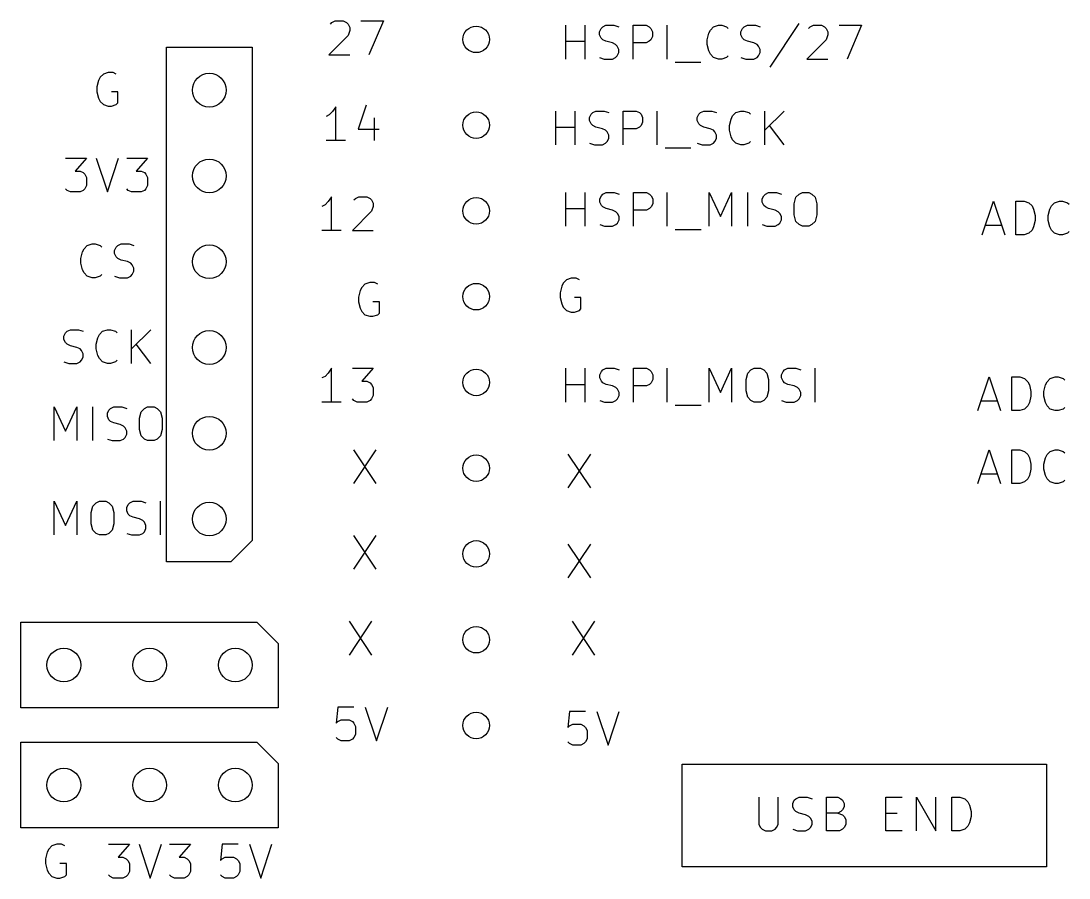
# Model space of a CAD drawing. Extents: x 1.8 to 54.4, y -60.4 to -0.5.
# Drawn here: x 1.76 to 32.8, y -60.4 to -35.01 of the extents above; entities that cross this region are included whole.
import ezdxf

# ---------------------------------------------------------------- set-up
doc = ezdxf.new("R2010")
doc.units = 0
doc.layers.add('BLACK', color=7, linetype='CONTINUOUS')
doc.layers.add('GRAY3', color=9, linetype='CONTINUOUS')

msp = doc.modelspace()

# ---------------------------------------------------------------- linework, layer by layer
at = {"layer": 'BLACK'}
for centre, radius in [((15.24, -35.56), 0.3937), ((7.336982, -37.065461), 0.5), ((15.24, -38.1), 0.3937), ((7.336982, -39.605461), 0.5), ((15.24, -40.64), 0.3937), ((7.336982, -42.145461), 0.5), ((15.24, -43.18), 0.3937), ((7.336982, -44.685461), 0.5), ((15.24, -45.72), 0.3937), ((7.336982, -47.225461), 0.5), ((15.24, -48.26), 0.3937), ((7.336982, -49.765461), 0.5), ((15.24, -50.8), 0.3937), ((15.24, -53.34), 0.3937), ((3.028655, -54.090011), 0.5), ((5.568655, -54.090011), 0.5), ((8.108655, -54.090011), 0.5), ((15.24, -55.88), 0.3937), ((3.028655, -57.646011), 0.5), ((5.568655, -57.646011), 0.5), ((8.108655, -57.646011), 0.5)]:
    msp.add_circle(centre, radius, dxfattribs=at)
at = {"layer": 'GRAY3', "linetype": 'CONTINUOUS'}
for p, q in [((10.922095, -35.110057), (10.969714, -35.062438)), ((10.969714, -35.062438), (11.064952, -35.014819)), ((11.064952, -35.014819), (11.303047, -35.014819)), ((11.303047, -35.014819), (11.398285, -35.062438)), ((11.398285, -35.062438), (11.445904, -35.110057)), ((11.826857, -35.014819), (12.493523, -35.014819)), ((12.493523, -35.014819), (12.064952, -36.014819)), ((11.445904, -35.110057), (11.493523, -35.205295)), ((11.493523, -35.300533), (11.445904, -35.44339)), ((11.493523, -35.205295), (11.493523, -35.300533)), ((17.891667, -36.141819), (17.891667, -35.141819)), ((18.463095, -36.141819), (18.463095, -35.141819)), ((18.891667, -35.332295), (18.939286, -35.237057)), ((18.891667, -35.427533), (18.891667, -35.332295)), ((18.939286, -35.237057), (18.986905, -35.189438)), ((18.986905, -35.189438), (19.082143, -35.141819)), ((19.082143, -35.141819), (19.320238, -35.141819)), ((19.320238, -35.141819), (19.463095, -35.189438)), ((19.891667, -36.141819), (19.891667, -35.141819)), ((19.891667, -35.141819), (20.272619, -35.141819)), ((20.272619, -35.141819), (20.367857, -35.189438)), ((20.367857, -35.189438), (20.415476, -35.237057)), ((20.415476, -35.237057), (20.463095, -35.332295)), ((20.463095, -35.332295), (20.463095, -35.475152)), ((20.891667, -36.141819), (20.891667, -35.141819)), ((22.082143, -35.57039), (22.129762, -35.379914)), ((22.129762, -35.379914), (22.177381, -35.284676)), ((22.177381, -35.284676), (22.272619, -35.189438)), ((22.272619, -35.189438), (22.415476, -35.141819)), ((22.415476, -35.141819), (22.510714, -35.141819)), ((22.510714, -35.141819), (22.653571, -35.189438)), ((22.653571, -35.189438), (22.70119, -35.237057)), ((23.082143, -35.332295), (23.129762, -35.237057)), ((23.082143, -35.427533), (23.082143, -35.332295)), ((23.129762, -35.237057), (23.177381, -35.189438)), ((23.177381, -35.189438), (23.272619, -35.141819)), ((23.272619, -35.141819), (23.510714, -35.141819)), ((23.510714, -35.141819), (23.653571, -35.189438)), ((24.796428, -35.0942), (23.939286, -36.379914)), ((25.082143, -35.237057), (25.129762, -35.189438)), ((25.129762, -35.189438), (25.225, -35.141819)), ((25.225, -35.141819), (25.463095, -35.141819)), ((25.463095, -35.141819), (25.558333, -35.189438)), ((25.558333, -35.189438), (25.605952, -35.237057)), ((25.605952, -35.237057), (25.653571, -35.332295)), ((25.653571, -35.332295), (25.653571, -35.427533)), ((25.986905, -35.141819), (26.653571, -35.141819)), ((26.653571, -35.141819), (26.225, -36.141819)), ((11.445904, -35.44339), (10.874476, -36.014819)), ((17.891667, -35.618009), (18.463095, -35.618009)), ((18.939286, -35.522771), (18.891667, -35.427533)), ((18.986905, -35.57039), (18.939286, -35.522771)), ((19.082143, -35.618009), (18.986905, -35.57039)), ((19.272619, -35.665628), (19.082143, -35.618009)), ((19.367857, -35.713247), (19.272619, -35.665628)), ((20.272619, -35.665628), (19.891667, -35.665628)), ((20.367857, -35.618009), (20.272619, -35.665628)), ((20.415476, -35.57039), (20.367857, -35.618009)), ((20.463095, -35.475152), (20.415476, -35.57039)), ((22.082143, -35.713247), (22.082143, -35.57039)), ((23.129762, -35.522771), (23.082143, -35.427533)), ((23.177381, -35.57039), (23.129762, -35.522771)), ((23.272619, -35.618009), (23.177381, -35.57039)), ((23.463095, -35.665628), (23.272619, -35.618009)), ((23.558333, -35.713247), (23.463095, -35.665628)), ((25.605952, -35.57039), (25.034524, -36.141819)), ((25.653571, -35.427533), (25.605952, -35.57039)), ((6.066982, -35.795461), (8.606982, -35.795461)), ((6.066982, -51.035461), (6.066982, -35.795461)), ((8.606982, -35.795461), (8.606982, -50.400461)), ((19.415476, -35.760866), (19.367857, -35.713247)), ((19.463095, -35.856104), (19.415476, -35.760866)), ((19.415476, -36.04658), (19.463095, -35.951342)), ((19.463095, -35.951342), (19.463095, -35.856104)), ((22.129762, -35.903723), (22.082143, -35.713247)), ((22.177381, -35.998961), (22.129762, -35.903723)), ((22.272619, -36.0942), (22.177381, -35.998961)), ((23.605952, -35.760866), (23.558333, -35.713247)), ((23.653571, -35.856104), (23.605952, -35.760866)), ((23.605952, -36.04658), (23.653571, -35.951342)), ((23.653571, -35.951342), (23.653571, -35.856104)), ((10.874476, -36.014819), (11.493523, -36.014819)), ((18.891667, -36.0942), (19.034524, -36.141819)), ((19.034524, -36.141819), (19.272619, -36.141819)), ((19.272619, -36.141819), (19.367857, -36.0942)), ((19.367857, -36.0942), (19.415476, -36.04658)), ((21.129762, -36.237057), (21.891666, -36.237057)), ((22.415476, -36.141819), (22.272619, -36.0942)), ((22.510714, -36.141819), (22.415476, -36.141819)), ((22.653571, -36.0942), (22.510714, -36.141819)), ((22.70119, -36.04658), (22.653571, -36.0942)), ((23.082143, -36.0942), (23.225, -36.141819)), ((23.225, -36.141819), (23.463095, -36.141819)), ((23.463095, -36.141819), (23.558333, -36.0942)), ((23.558333, -36.0942), (23.605952, -36.04658)), ((25.034524, -36.141819), (25.653571, -36.141819)), ((4.198952, -36.586438), (4.103714, -36.681676)), ((4.341809, -36.538819), (4.198952, -36.586438)), ((4.484666, -36.538819), (4.341809, -36.538819)), ((4.579904, -36.586438), (4.484666, -36.538819)), ((4.056095, -36.776914), (4.008476, -36.96739)), ((4.103714, -36.681676), (4.056095, -36.776914)), ((4.008476, -36.96739), (4.008476, -37.110247)), ((4.008476, -37.110247), (4.056095, -37.300723)), ((4.627523, -37.110247), (4.437047, -37.110247)), ((4.627523, -37.44358), (4.627523, -37.110247)), ((4.056095, -37.300723), (4.103714, -37.395961)), ((4.103714, -37.395961), (4.198952, -37.4912)), ((4.198952, -37.4912), (4.341809, -37.538819)), ((4.341809, -37.538819), (4.437047, -37.538819)), ((4.437047, -37.538819), (4.579904, -37.4912)), ((4.579904, -37.4912), (4.627523, -37.44358)), ((11.080809, -37.554819), (10.985571, -37.697676)), ((11.080809, -38.554819), (11.080809, -37.554819)), ((11.985571, -37.5072), (11.747476, -38.221485)), ((10.890333, -37.792914), (10.795095, -37.840533)), ((10.985571, -37.697676), (10.890333, -37.792914)), ((17.597857, -38.681819), (17.597857, -37.681819)), ((18.169285, -38.681819), (18.169285, -37.681819)), ((18.597857, -37.872295), (18.645476, -37.777057)), ((18.645476, -37.777057), (18.693095, -37.729438)), ((18.693095, -37.729438), (18.788333, -37.681819)), ((18.788333, -37.681819), (19.026428, -37.681819)), ((19.026428, -37.681819), (19.169285, -37.729438)), ((19.597857, -38.681819), (19.597857, -37.681819)), ((19.597857, -37.681819), (19.978809, -37.681819)), ((19.978809, -37.681819), (20.074047, -37.729438)), ((20.074047, -37.729438), (20.121666, -37.777057)), ((20.121666, -37.777057), (20.169285, -37.872295)), ((20.597857, -38.681819), (20.597857, -37.681819)), ((21.788333, -37.872295), (21.835952, -37.777057)), ((21.835952, -37.777057), (21.883571, -37.729438)), ((21.883571, -37.729438), (21.978809, -37.681819)), ((21.978809, -37.681819), (22.216904, -37.681819)), ((22.216904, -37.681819), (22.359761, -37.729438)), ((22.788333, -37.919914), (22.835952, -37.824676)), ((22.835952, -37.824676), (22.93119, -37.729438)), ((22.93119, -37.729438), (23.074047, -37.681819)), ((23.074047, -37.681819), (23.169285, -37.681819)), ((23.169285, -37.681819), (23.312142, -37.729438)), ((23.312142, -37.729438), (23.359761, -37.777057)), ((23.788333, -38.681819), (23.788333, -37.681819)), ((24.359761, -37.681819), (23.788333, -38.253247)), ((12.223666, -37.888152), (12.223666, -38.554819)), ((17.597857, -38.158009), (18.169285, -38.158009)), ((18.597857, -37.967533), (18.597857, -37.872295)), ((18.645476, -38.062771), (18.597857, -37.967533)), ((18.693095, -38.11039), (18.645476, -38.062771)), ((18.788333, -38.158009), (18.693095, -38.11039)), ((18.978809, -38.205628), (18.788333, -38.158009)), ((20.074047, -38.158009), (19.978809, -38.205628)), ((20.121666, -38.11039), (20.074047, -38.158009)), ((20.169285, -38.015152), (20.121666, -38.11039)), ((20.169285, -37.872295), (20.169285, -38.015152)), ((21.788333, -37.967533), (21.788333, -37.872295)), ((21.835952, -38.062771), (21.788333, -37.967533)), ((21.883571, -38.11039), (21.835952, -38.062771)), ((21.978809, -38.158009), (21.883571, -38.11039)), ((22.169285, -38.205628), (21.978809, -38.158009)), ((22.740714, -38.11039), (22.788333, -37.919914)), ((22.740714, -38.253247), (22.740714, -38.11039)), ((24.359761, -38.681819), (23.93119, -38.11039)), ((11.747476, -38.221485), (12.366523, -38.221485)), ((19.074047, -38.253247), (18.978809, -38.205628)), ((19.121666, -38.300866), (19.074047, -38.253247)), ((19.169285, -38.396104), (19.121666, -38.300866)), ((19.169285, -38.491342), (19.169285, -38.396104)), ((19.978809, -38.205628), (19.597857, -38.205628)), ((22.264523, -38.253247), (22.169285, -38.205628)), ((22.312142, -38.300866), (22.264523, -38.253247)), ((22.359761, -38.396104), (22.312142, -38.300866)), ((22.359761, -38.491342), (22.359761, -38.396104)), ((22.788333, -38.443723), (22.740714, -38.253247)), ((22.835952, -38.538961), (22.788333, -38.443723)), ((11.366523, -38.554819), (10.795095, -38.554819)), ((18.597857, -38.6342), (18.740714, -38.681819)), ((18.740714, -38.681819), (18.978809, -38.681819)), ((18.978809, -38.681819), (19.074047, -38.6342)), ((19.074047, -38.6342), (19.121666, -38.58658)), ((19.121666, -38.58658), (19.169285, -38.491342)), ((20.835952, -38.777057), (21.597856, -38.777057)), ((21.788333, -38.6342), (21.93119, -38.681819)), ((21.93119, -38.681819), (22.169285, -38.681819)), ((22.169285, -38.681819), (22.264523, -38.6342)), ((22.264523, -38.6342), (22.312142, -38.58658)), ((22.312142, -38.58658), (22.359761, -38.491342)), ((22.93119, -38.6342), (22.835952, -38.538961)), ((23.074047, -38.681819), (22.93119, -38.6342)), ((23.169285, -38.681819), (23.074047, -38.681819)), ((23.312142, -38.6342), (23.169285, -38.681819)), ((23.359761, -38.58658), (23.312142, -38.6342)), ((3.079905, -39.078819), (3.698952, -39.078819)), ((3.698952, -39.078819), (3.365619, -39.459771)), ((3.984667, -39.078819), (4.318, -40.078819)), ((4.318, -40.078819), (4.651333, -39.078819)), ((4.889429, -39.078819), (5.508476, -39.078819)), ((5.508476, -39.078819), (5.175143, -39.459771)), ((3.365619, -39.459771), (3.508476, -39.459771)), ((3.508476, -39.459771), (3.603714, -39.50739)), ((3.603714, -39.50739), (3.651333, -39.555009)), ((3.651333, -39.555009), (3.698952, -39.650247)), ((3.698952, -39.650247), (3.698952, -39.888342)), ((5.175143, -39.459771), (5.318, -39.459771)), ((5.318, -39.459771), (5.413238, -39.50739)), ((5.413238, -39.50739), (5.460857, -39.555009)), ((5.460857, -39.555009), (5.508476, -39.650247)), ((5.508476, -39.650247), (5.508476, -39.888342)), ((3.127524, -40.0312), (3.079905, -39.98358)), ((3.222762, -40.078819), (3.127524, -40.0312)), ((3.603714, -40.0312), (3.508476, -40.078819)), ((3.651333, -39.98358), (3.603714, -40.0312)), ((3.698952, -39.888342), (3.651333, -39.98358)), ((4.937048, -40.0312), (4.889429, -39.98358)), ((5.032286, -40.078819), (4.937048, -40.0312)), ((5.413238, -40.0312), (5.318, -40.078819)), ((5.460857, -39.98358), (5.413238, -40.0312)), ((5.508476, -39.888342), (5.460857, -39.98358)), ((3.508476, -40.078819), (3.222762, -40.078819)), ((5.318, -40.078819), (5.032286, -40.078819)), ((10.953809, -40.221819), (10.858571, -40.364676)), ((10.953809, -41.221819), (10.953809, -40.221819)), ((11.620476, -40.317057), (11.668095, -40.269438)), ((11.668095, -40.269438), (11.763333, -40.221819)), ((11.763333, -40.221819), (12.001428, -40.221819)), ((12.001428, -40.221819), (12.096666, -40.269438)), ((12.096666, -40.269438), (12.144285, -40.317057)), ((12.144285, -40.317057), (12.191904, -40.412295)), ((17.899524, -41.094819), (17.899524, -40.094819)), ((18.470952, -41.094819), (18.470952, -40.094819)), ((18.899524, -40.285295), (18.947143, -40.190057)), ((18.899524, -40.380533), (18.899524, -40.285295)), ((18.947143, -40.190057), (18.994762, -40.142438)), ((18.994762, -40.142438), (19.09, -40.094819)), ((19.09, -40.094819), (19.328095, -40.094819)), ((19.328095, -40.094819), (19.470952, -40.142438)), ((19.899524, -41.094819), (19.899524, -40.094819)), ((19.899524, -40.094819), (20.280476, -40.094819)), ((20.280476, -40.094819), (20.375714, -40.142438)), ((20.375714, -40.142438), (20.423333, -40.190057)), ((20.423333, -40.190057), (20.470952, -40.285295)), ((20.470952, -40.285295), (20.470952, -40.428152)), ((20.899524, -41.094819), (20.899524, -40.094819)), ((22.137619, -41.094819), (22.137619, -40.094819)), ((22.137619, -40.094819), (22.470952, -40.809104)), ((22.470952, -40.809104), (22.804285, -40.094819)), ((22.804285, -40.094819), (22.804285, -41.094819)), ((23.280476, -41.094819), (23.280476, -40.094819)), ((23.709047, -40.285295), (23.756666, -40.190057)), ((23.709047, -40.380533), (23.709047, -40.285295)), ((23.756666, -40.190057), (23.804285, -40.142438)), ((23.804285, -40.142438), (23.899523, -40.094819)), ((23.899523, -40.094819), (24.137618, -40.094819)), ((24.137618, -40.094819), (24.280475, -40.142438)), ((24.661428, -40.428152), (24.709047, -40.237676)), ((24.709047, -40.237676), (24.804285, -40.142438)), ((24.804285, -40.142438), (24.899523, -40.094819)), ((24.899523, -40.094819), (25.089999, -40.094819)), ((25.089999, -40.094819), (25.185237, -40.142438)), ((25.185237, -40.142438), (25.280475, -40.237676)), ((25.280475, -40.237676), (25.328094, -40.428152)), ((30.226333, -41.348819), (30.559666, -40.348819)), ((30.559666, -40.348819), (30.892999, -41.348819)), ((31.226333, -41.348819), (31.226333, -40.348819)), ((31.226333, -40.348819), (31.464428, -40.348819)), ((31.464428, -40.348819), (31.607285, -40.396438)), ((32.36919, -40.396438), (32.512047, -40.348819)), ((32.512047, -40.348819), (32.607285, -40.348819)), ((32.607285, -40.348819), (32.750142, -40.396438)), ((10.763333, -40.459914), (10.668095, -40.507533)), ((10.858571, -40.364676), (10.763333, -40.459914)), ((12.144285, -40.65039), (11.572857, -41.221819)), ((12.191904, -40.507533), (12.144285, -40.65039)), ((12.191904, -40.412295), (12.191904, -40.507533)), ((17.899524, -40.571009), (18.470952, -40.571009)), ((18.947143, -40.475771), (18.899524, -40.380533)), ((18.994762, -40.52339), (18.947143, -40.475771)), ((19.09, -40.571009), (18.994762, -40.52339)), ((19.280476, -40.618628), (19.09, -40.571009)), ((19.375714, -40.666247), (19.280476, -40.618628)), ((20.280476, -40.618628), (19.899524, -40.618628)), ((20.375714, -40.571009), (20.280476, -40.618628)), ((20.423333, -40.52339), (20.375714, -40.571009)), ((20.470952, -40.428152), (20.423333, -40.52339)), ((23.756666, -40.475771), (23.709047, -40.380533)), ((23.804285, -40.52339), (23.756666, -40.475771)), ((23.899523, -40.571009), (23.804285, -40.52339)), ((24.089999, -40.618628), (23.899523, -40.571009)), ((24.185237, -40.666247), (24.089999, -40.618628)), ((24.661428, -40.761485), (24.661428, -40.428152)), ((25.328094, -40.428152), (25.328094, -40.761485)), ((31.607285, -40.396438), (31.702523, -40.491676)), ((31.702523, -40.491676), (31.750142, -40.586914)), ((31.750142, -40.586914), (31.797761, -40.77739)), ((32.178714, -40.77739), (32.226333, -40.586914)), ((32.226333, -40.586914), (32.273952, -40.491676)), ((32.273952, -40.491676), (32.36919, -40.396438)), ((32.750142, -40.396438), (32.797761, -40.444057)), ((19.423333, -40.713866), (19.375714, -40.666247)), ((19.470952, -40.809104), (19.423333, -40.713866)), ((19.423333, -40.99958), (19.470952, -40.904342)), ((19.470952, -40.904342), (19.470952, -40.809104)), ((24.232856, -40.713866), (24.185237, -40.666247)), ((24.280475, -40.809104), (24.232856, -40.713866)), ((24.232856, -40.99958), (24.280475, -40.904342)), ((24.280475, -40.904342), (24.280475, -40.809104)), ((24.709047, -40.951961), (24.661428, -40.761485)), ((24.804285, -41.0472), (24.709047, -40.951961)), ((25.280475, -40.951961), (25.185237, -41.0472)), ((25.328094, -40.761485), (25.280475, -40.951961)), ((31.797761, -40.920247), (31.750142, -41.110723)), ((31.797761, -40.77739), (31.797761, -40.920247)), ((32.178714, -40.920247), (32.178714, -40.77739)), ((32.226333, -41.110723), (32.178714, -40.920247)), ((11.239523, -41.221819), (10.668095, -41.221819)), ((11.572857, -41.221819), (12.191904, -41.221819)), ((18.899524, -41.0472), (19.042381, -41.094819)), ((19.042381, -41.094819), (19.280476, -41.094819)), ((19.280476, -41.094819), (19.375714, -41.0472)), ((19.375714, -41.0472), (19.423333, -40.99958)), ((21.137619, -41.190057), (21.899523, -41.190057)), ((23.709047, -41.0472), (23.851904, -41.094819)), ((23.851904, -41.094819), (24.089999, -41.094819)), ((24.089999, -41.094819), (24.185237, -41.0472)), ((24.185237, -41.0472), (24.232856, -40.99958)), ((24.899523, -41.094819), (24.804285, -41.0472)), ((25.089999, -41.094819), (24.899523, -41.094819)), ((25.185237, -41.0472), (25.089999, -41.094819)), ((30.321571, -41.063104), (30.797761, -41.063104)), ((31.702523, -41.205961), (31.607285, -41.3012)), ((31.750142, -41.110723), (31.702523, -41.205961)), ((32.273952, -41.205961), (32.226333, -41.110723)), ((32.36919, -41.3012), (32.273952, -41.205961)), ((32.797761, -41.25358), (32.750142, -41.3012)), ((31.464428, -41.348819), (31.226333, -41.348819)), ((31.607285, -41.3012), (31.464428, -41.348819)), ((32.512047, -41.348819), (32.36919, -41.3012)), ((32.607285, -41.348819), (32.512047, -41.348819)), ((32.750142, -41.3012), (32.607285, -41.348819)), ((3.532286, -42.04739), (3.579905, -41.856914)), ((3.579905, -41.856914), (3.627524, -41.761676)), ((3.627524, -41.761676), (3.722762, -41.666438)), ((3.722762, -41.666438), (3.865619, -41.618819)), ((3.865619, -41.618819), (3.960857, -41.618819)), ((3.960857, -41.618819), (4.103714, -41.666438)), ((4.103714, -41.666438), (4.151333, -41.714057)), ((4.532286, -41.809295), (4.579905, -41.714057)), ((4.532286, -41.904533), (4.532286, -41.809295)), ((4.579905, -41.714057), (4.627524, -41.666438)), ((4.627524, -41.666438), (4.722762, -41.618819)), ((4.722762, -41.618819), (4.960857, -41.618819)), ((4.960857, -41.618819), (5.103714, -41.666438)), ((3.532286, -42.190247), (3.532286, -42.04739)), ((3.579905, -42.380723), (3.532286, -42.190247)), ((4.579905, -41.999771), (4.532286, -41.904533)), ((4.627524, -42.04739), (4.579905, -41.999771)), ((4.722762, -42.095009), (4.627524, -42.04739)), ((4.913238, -42.142628), (4.722762, -42.095009)), ((5.008476, -42.190247), (4.913238, -42.142628)), ((5.056095, -42.237866), (5.008476, -42.190247)), ((3.627524, -42.475961), (3.579905, -42.380723)), ((3.722762, -42.5712), (3.627524, -42.475961)), ((5.103714, -42.333104), (5.056095, -42.237866)), ((5.056095, -42.52358), (5.103714, -42.428342)), ((5.103714, -42.428342), (5.103714, -42.333104)), ((3.865619, -42.618819), (3.722762, -42.5712)), ((3.960857, -42.618819), (3.865619, -42.618819)), ((4.103714, -42.5712), (3.960857, -42.618819)), ((4.151333, -42.52358), (4.103714, -42.5712)), ((4.532286, -42.5712), (4.675143, -42.618819)), ((4.675143, -42.618819), (4.913238, -42.618819)), ((4.913238, -42.618819), (5.008476, -42.5712)), ((5.008476, -42.5712), (5.056095, -42.52358)), ((11.945952, -42.809438), (11.850714, -42.904676)), ((12.088809, -42.761819), (11.945952, -42.809438)), ((12.231666, -42.761819), (12.088809, -42.761819)), ((12.326904, -42.809438), (12.231666, -42.761819)), ((17.819714, -42.777676), (17.772095, -42.872914)), ((17.914952, -42.682438), (17.819714, -42.777676)), ((18.057809, -42.634819), (17.914952, -42.682438)), ((18.200666, -42.634819), (18.057809, -42.634819)), ((18.295904, -42.682438), (18.200666, -42.634819)), ((11.803095, -42.999914), (11.755476, -43.19039)), ((11.850714, -42.904676), (11.803095, -42.999914)), ((17.772095, -42.872914), (17.724476, -43.06339)), ((17.724476, -43.06339), (17.724476, -43.206247)), ((11.755476, -43.19039), (11.755476, -43.333247)), ((11.755476, -43.333247), (11.803095, -43.523723)), ((12.374523, -43.333247), (12.184047, -43.333247)), ((12.374523, -43.66658), (12.374523, -43.333247)), ((17.724476, -43.206247), (17.772095, -43.396723)), ((17.772095, -43.396723), (17.819714, -43.491961)), ((18.343523, -43.206247), (18.153047, -43.206247)), ((18.343523, -43.53958), (18.343523, -43.206247)), ((11.803095, -43.523723), (11.850714, -43.618961)), ((11.850714, -43.618961), (11.945952, -43.7142)), ((11.945952, -43.7142), (12.088809, -43.761819)), ((12.088809, -43.761819), (12.184047, -43.761819)), ((12.184047, -43.761819), (12.326904, -43.7142)), ((12.326904, -43.7142), (12.374523, -43.66658)), ((17.819714, -43.491961), (17.914952, -43.5872)), ((17.914952, -43.5872), (18.057809, -43.634819)), ((18.057809, -43.634819), (18.153047, -43.634819)), ((18.153047, -43.634819), (18.295904, -43.5872)), ((18.295904, -43.5872), (18.343523, -43.53958)), ((3.032286, -44.349295), (3.079905, -44.254057)), ((3.032286, -44.444533), (3.032286, -44.349295)), ((3.079905, -44.254057), (3.127524, -44.206438)), ((3.127524, -44.206438), (3.222762, -44.158819)), ((3.222762, -44.158819), (3.460857, -44.158819)), ((3.460857, -44.158819), (3.603714, -44.206438)), ((4.032286, -44.396914), (4.079905, -44.301676)), ((4.079905, -44.301676), (4.175143, -44.206438)), ((4.175143, -44.206438), (4.318, -44.158819)), ((4.318, -44.158819), (4.413238, -44.158819)), ((4.413238, -44.158819), (4.556095, -44.206438)), ((4.556095, -44.206438), (4.603714, -44.254057)), ((5.032286, -45.158819), (5.032286, -44.158819)), ((5.603714, -44.158819), (5.032286, -44.730247)), ((3.079905, -44.539771), (3.032286, -44.444533)), ((3.127524, -44.58739), (3.079905, -44.539771)), ((3.222762, -44.635009), (3.127524, -44.58739)), ((3.413238, -44.682628), (3.222762, -44.635009)), ((3.508476, -44.730247), (3.413238, -44.682628)), ((3.984667, -44.58739), (4.032286, -44.396914)), ((3.984667, -44.730247), (3.984667, -44.58739)), ((5.603714, -45.158819), (5.175143, -44.58739)), ((3.556095, -44.777866), (3.508476, -44.730247)), ((3.603714, -44.873104), (3.556095, -44.777866)), ((3.556095, -45.06358), (3.603714, -44.968342)), ((3.603714, -44.968342), (3.603714, -44.873104)), ((4.032286, -44.920723), (3.984667, -44.730247)), ((4.079905, -45.015961), (4.032286, -44.920723)), ((3.032286, -45.1112), (3.175143, -45.158819)), ((3.175143, -45.158819), (3.413238, -45.158819)), ((3.413238, -45.158819), (3.508476, -45.1112)), ((3.508476, -45.1112), (3.556095, -45.06358)), ((4.175143, -45.1112), (4.079905, -45.015961)), ((4.318, -45.158819), (4.175143, -45.1112)), ((4.413238, -45.158819), (4.318, -45.158819)), ((4.556095, -45.1112), (4.413238, -45.158819)), ((4.603714, -45.06358), (4.556095, -45.1112)), ((10.953809, -45.301819), (10.858571, -45.444676)), ((10.953809, -46.301819), (10.953809, -45.301819)), ((11.572857, -45.301819), (12.191904, -45.301819)), ((12.191904, -45.301819), (11.858571, -45.682771)), ((17.899524, -46.301819), (17.899524, -45.301819)), ((18.470952, -46.301819), (18.470952, -45.301819)), ((18.994762, -45.349438), (19.09, -45.301819)), ((19.09, -45.301819), (19.328095, -45.301819)), ((19.328095, -45.301819), (19.470952, -45.349438)), ((19.899524, -46.301819), (19.899524, -45.301819)), ((19.899524, -45.301819), (20.280476, -45.301819)), ((20.280476, -45.301819), (20.375714, -45.349438)), ((20.899524, -46.301819), (20.899524, -45.301819)), ((22.137619, -46.301819), (22.137619, -45.301819)), ((22.137619, -45.301819), (22.470952, -46.016104)), ((22.470952, -46.016104), (22.804285, -45.301819)), ((22.804285, -45.301819), (22.804285, -46.301819)), ((23.375714, -45.349438), (23.470952, -45.301819)), ((23.470952, -45.301819), (23.661428, -45.301819)), ((23.661428, -45.301819), (23.756666, -45.349438)), ((24.375714, -45.349438), (24.470952, -45.301819)), ((24.470952, -45.301819), (24.709047, -45.301819)), ((24.709047, -45.301819), (24.851904, -45.349438)), ((25.280476, -46.301819), (25.280476, -45.301819)), ((10.763333, -45.539914), (10.668095, -45.587533)), ((10.858571, -45.444676), (10.763333, -45.539914)), ((18.899524, -45.492295), (18.947143, -45.397057)), ((18.899524, -45.587533), (18.899524, -45.492295)), ((18.947143, -45.682771), (18.899524, -45.587533)), ((18.947143, -45.397057), (18.994762, -45.349438)), ((20.375714, -45.349438), (20.423333, -45.397057)), ((20.423333, -45.397057), (20.470952, -45.492295)), ((20.470952, -45.492295), (20.470952, -45.635152)), ((23.232857, -45.635152), (23.280476, -45.444676)), ((23.280476, -45.444676), (23.375714, -45.349438)), ((23.756666, -45.349438), (23.851904, -45.444676)), ((23.851904, -45.444676), (23.899523, -45.635152)), ((24.280476, -45.492295), (24.328095, -45.397057)), ((24.280476, -45.587533), (24.280476, -45.492295)), ((24.328095, -45.682771), (24.280476, -45.587533)), ((24.328095, -45.397057), (24.375714, -45.349438)), ((30.099333, -46.555819), (30.432666, -45.555819)), ((30.432666, -45.555819), (30.765999, -46.555819)), ((31.099333, -46.555819), (31.099333, -45.555819)), ((31.099333, -45.555819), (31.337428, -45.555819)), ((31.337428, -45.555819), (31.480285, -45.603438)), ((31.480285, -45.603438), (31.575523, -45.698676)), ((32.146952, -45.698676), (32.24219, -45.603438)), ((32.24219, -45.603438), (32.385047, -45.555819)), ((32.385047, -45.555819), (32.480285, -45.555819)), ((32.480285, -45.555819), (32.623142, -45.603438)), ((32.623142, -45.603438), (32.670761, -45.651057)), ((11.858571, -45.682771), (12.001428, -45.682771)), ((12.001428, -45.682771), (12.096666, -45.73039)), ((12.096666, -45.73039), (12.144285, -45.778009)), ((12.144285, -45.778009), (12.191904, -45.873247)), ((12.191904, -45.873247), (12.191904, -46.111342)), ((17.899524, -45.778009), (18.470952, -45.778009)), ((18.994762, -45.73039), (18.947143, -45.682771)), ((19.09, -45.778009), (18.994762, -45.73039)), ((19.280476, -45.825628), (19.09, -45.778009)), ((19.375714, -45.873247), (19.280476, -45.825628)), ((19.423333, -45.920866), (19.375714, -45.873247)), ((19.470952, -46.016104), (19.423333, -45.920866)), ((20.280476, -45.825628), (19.899524, -45.825628)), ((20.375714, -45.778009), (20.280476, -45.825628)), ((20.423333, -45.73039), (20.375714, -45.778009)), ((20.470952, -45.635152), (20.423333, -45.73039)), ((23.232857, -45.968485), (23.232857, -45.635152)), ((23.899523, -45.635152), (23.899523, -45.968485)), ((24.375714, -45.73039), (24.328095, -45.682771)), ((24.470952, -45.778009), (24.375714, -45.73039)), ((24.661428, -45.825628), (24.470952, -45.778009)), ((24.756666, -45.873247), (24.661428, -45.825628)), ((24.804285, -45.920866), (24.756666, -45.873247)), ((24.851904, -46.016104), (24.804285, -45.920866)), ((31.575523, -45.698676), (31.623142, -45.793914)), ((31.623142, -45.793914), (31.670761, -45.98439)), ((32.051714, -45.98439), (32.099333, -45.793914)), ((32.099333, -45.793914), (32.146952, -45.698676)), ((11.620476, -46.2542), (11.572857, -46.20658)), ((12.144285, -46.20658), (12.096666, -46.2542)), ((12.191904, -46.111342), (12.144285, -46.20658)), ((19.375714, -46.2542), (19.423333, -46.20658)), ((19.423333, -46.20658), (19.470952, -46.111342)), ((19.470952, -46.111342), (19.470952, -46.016104)), ((23.280476, -46.158961), (23.232857, -45.968485)), ((23.375714, -46.2542), (23.280476, -46.158961)), ((23.851904, -46.158961), (23.756666, -46.2542)), ((23.899523, -45.968485), (23.851904, -46.158961)), ((24.756666, -46.2542), (24.804285, -46.20658)), ((24.804285, -46.20658), (24.851904, -46.111342)), ((24.851904, -46.111342), (24.851904, -46.016104)), ((31.670761, -46.127247), (31.623142, -46.317723)), ((31.670761, -45.98439), (31.670761, -46.127247)), ((32.051714, -46.127247), (32.051714, -45.98439)), ((32.099333, -46.317723), (32.051714, -46.127247)), ((2.746572, -47.444819), (2.746572, -46.444819)), ((2.746572, -46.444819), (3.079905, -47.159104)), ((3.079905, -47.159104), (3.413238, -46.444819)), ((3.413238, -46.444819), (3.413238, -47.444819)), ((3.889429, -47.444819), (3.889429, -46.444819)), ((4.318, -46.635295), (4.365619, -46.540057)), ((4.365619, -46.540057), (4.413238, -46.492438)), ((4.413238, -46.492438), (4.508476, -46.444819)), ((4.508476, -46.444819), (4.746571, -46.444819)), ((4.746571, -46.444819), (4.889428, -46.492438)), ((5.318, -46.587676), (5.413238, -46.492438)), ((5.413238, -46.492438), (5.508476, -46.444819)), ((5.508476, -46.444819), (5.698952, -46.444819)), ((5.698952, -46.444819), (5.79419, -46.492438)), ((5.79419, -46.492438), (5.889428, -46.587676)), ((11.239523, -46.301819), (10.668095, -46.301819)), ((11.715714, -46.301819), (11.620476, -46.2542)), ((12.001428, -46.301819), (11.715714, -46.301819)), ((12.096666, -46.2542), (12.001428, -46.301819)), ((18.899524, -46.2542), (19.042381, -46.301819)), ((19.042381, -46.301819), (19.280476, -46.301819)), ((19.280476, -46.301819), (19.375714, -46.2542)), ((21.137619, -46.397057), (21.899523, -46.397057)), ((23.470952, -46.301819), (23.375714, -46.2542)), ((23.661428, -46.301819), (23.470952, -46.301819)), ((23.756666, -46.2542), (23.661428, -46.301819)), ((24.280476, -46.2542), (24.423333, -46.301819)), ((24.423333, -46.301819), (24.661428, -46.301819)), ((24.661428, -46.301819), (24.756666, -46.2542)), ((30.194571, -46.270104), (30.670761, -46.270104)), ((31.337428, -46.555819), (31.099333, -46.555819)), ((31.480285, -46.5082), (31.337428, -46.555819)), ((31.575523, -46.412961), (31.480285, -46.5082)), ((31.623142, -46.317723), (31.575523, -46.412961)), ((32.146952, -46.412961), (32.099333, -46.317723)), ((32.24219, -46.5082), (32.146952, -46.412961)), ((32.385047, -46.555819), (32.24219, -46.5082)), ((32.480285, -46.555819), (32.385047, -46.555819)), ((32.623142, -46.5082), (32.480285, -46.555819)), ((32.670761, -46.46058), (32.623142, -46.5082)), ((4.318, -46.730533), (4.318, -46.635295)), ((4.365619, -46.825771), (4.318, -46.730533)), ((4.413238, -46.87339), (4.365619, -46.825771)), ((5.270381, -46.778152), (5.318, -46.587676)), ((5.270381, -47.111485), (5.270381, -46.778152)), ((5.889428, -46.587676), (5.937047, -46.778152)), ((5.937047, -46.778152), (5.937047, -47.111485)), ((4.508476, -46.921009), (4.413238, -46.87339)), ((4.698952, -46.968628), (4.508476, -46.921009)), ((4.79419, -47.016247), (4.698952, -46.968628)), ((4.841809, -47.063866), (4.79419, -47.016247)), ((4.889428, -47.159104), (4.841809, -47.063866)), ((4.889428, -47.254342), (4.889428, -47.159104)), ((5.318, -47.301961), (5.270381, -47.111485)), ((5.937047, -47.111485), (5.889428, -47.301961)), ((4.318, -47.3972), (4.460857, -47.444819)), ((4.460857, -47.444819), (4.698952, -47.444819)), ((4.698952, -47.444819), (4.79419, -47.3972)), ((4.79419, -47.3972), (4.841809, -47.34958)), ((4.841809, -47.34958), (4.889428, -47.254342)), ((5.413238, -47.3972), (5.318, -47.301961)), ((5.508476, -47.444819), (5.413238, -47.3972)), ((5.698952, -47.444819), (5.508476, -47.444819)), ((5.79419, -47.3972), (5.698952, -47.444819)), ((5.889428, -47.301961), (5.79419, -47.3972)), ((11.604667, -47.714819), (12.271333, -48.714819)), ((12.271333, -47.714819), (11.604667, -48.714819)), ((30.099333, -48.714819), (30.432666, -47.714819)), ((30.432666, -47.714819), (30.765999, -48.714819)), ((31.099333, -48.714819), (31.099333, -47.714819)), ((31.099333, -47.714819), (31.337428, -47.714819)), ((31.337428, -47.714819), (31.480285, -47.762438)), ((31.480285, -47.762438), (31.575523, -47.857676)), ((32.146952, -47.857676), (32.24219, -47.762438)), ((32.24219, -47.762438), (32.385047, -47.714819)), ((32.385047, -47.714819), (32.480285, -47.714819)), ((32.480285, -47.714819), (32.623142, -47.762438)), ((32.623142, -47.762438), (32.670761, -47.810057)), ((17.954667, -47.841819), (18.621333, -48.841819)), ((18.621333, -47.841819), (17.954667, -48.841819)), ((31.575523, -47.857676), (31.623142, -47.952914)), ((31.623142, -47.952914), (31.670761, -48.14339)), ((32.051714, -48.14339), (32.099333, -47.952914)), ((32.099333, -47.952914), (32.146952, -47.857676)), ((31.670761, -48.286247), (31.623142, -48.476723)), ((31.670761, -48.14339), (31.670761, -48.286247)), ((32.051714, -48.286247), (32.051714, -48.14339)), ((32.099333, -48.476723), (32.051714, -48.286247)), ((30.194571, -48.429104), (30.670761, -48.429104)), ((31.337428, -48.714819), (31.099333, -48.714819)), ((31.480285, -48.6672), (31.337428, -48.714819)), ((31.575523, -48.571961), (31.480285, -48.6672)), ((31.623142, -48.476723), (31.575523, -48.571961)), ((32.146952, -48.571961), (32.099333, -48.476723)), ((32.24219, -48.6672), (32.146952, -48.571961)), ((32.385047, -48.714819), (32.24219, -48.6672)), ((32.480285, -48.714819), (32.385047, -48.714819)), ((32.623142, -48.6672), (32.480285, -48.714819)), ((32.670761, -48.61958), (32.623142, -48.6672)), ((2.746572, -50.238819), (2.746572, -49.238819)), ((2.746572, -49.238819), (3.079905, -49.953104)), ((3.079905, -49.953104), (3.413238, -49.238819)), ((3.413238, -49.238819), (3.413238, -50.238819)), ((3.889429, -49.381676), (3.984667, -49.286438)), ((3.984667, -49.286438), (4.079905, -49.238819)), ((4.079905, -49.238819), (4.270381, -49.238819)), ((4.270381, -49.238819), (4.365619, -49.286438)), ((4.365619, -49.286438), (4.460857, -49.381676)), ((4.889429, -49.429295), (4.937048, -49.334057)), ((4.937048, -49.334057), (4.984667, -49.286438)), ((4.984667, -49.286438), (5.079905, -49.238819)), ((5.079905, -49.238819), (5.318, -49.238819)), ((5.318, -49.238819), (5.460857, -49.286438)), ((5.889429, -50.238819), (5.889429, -49.238819)), ((3.84181, -49.572152), (3.889429, -49.381676)), ((3.84181, -49.905485), (3.84181, -49.572152)), ((4.460857, -49.381676), (4.508476, -49.572152)), ((4.508476, -49.572152), (4.508476, -49.905485)), ((4.889429, -49.524533), (4.889429, -49.429295)), ((4.937048, -49.619771), (4.889429, -49.524533)), ((4.984667, -49.66739), (4.937048, -49.619771)), ((3.889429, -50.095961), (3.84181, -49.905485)), ((4.508476, -49.905485), (4.460857, -50.095961)), ((5.079905, -49.715009), (4.984667, -49.66739)), ((5.270381, -49.762628), (5.079905, -49.715009)), ((5.365619, -49.810247), (5.270381, -49.762628)), ((5.413238, -49.857866), (5.365619, -49.810247)), ((5.460857, -49.953104), (5.413238, -49.857866)), ((5.460857, -50.048342), (5.460857, -49.953104)), ((3.984667, -50.1912), (3.889429, -50.095961)), ((4.079905, -50.238819), (3.984667, -50.1912)), ((4.270381, -50.238819), (4.079905, -50.238819)), ((4.365619, -50.1912), (4.270381, -50.238819)), ((4.460857, -50.095961), (4.365619, -50.1912)), ((4.889429, -50.1912), (5.032286, -50.238819)), ((5.032286, -50.238819), (5.270381, -50.238819)), ((5.270381, -50.238819), (5.365619, -50.1912)), ((5.365619, -50.1912), (5.413238, -50.14358)), ((5.413238, -50.14358), (5.460857, -50.048342)), ((11.604667, -50.254819), (12.271333, -51.254819)), ((12.271333, -50.254819), (11.604667, -51.254819)), ((8.606982, -50.400461), (7.971982, -51.035461)), ((17.954667, -50.508819), (18.621333, -51.508819)), ((18.621333, -50.508819), (17.954667, -51.508819)), ((7.971982, -51.035461), (6.066982, -51.035461)), ((1.758655, -52.820011), (8.743655, -52.820011)), ((1.758655, -55.360011), (1.758655, -52.820011)), ((8.743655, -52.820011), (9.378655, -53.455011)), ((11.477667, -52.794819), (12.144333, -53.794819)), ((12.144333, -52.794819), (11.477667, -53.794819)), ((18.081667, -52.794819), (18.748333, -53.794819)), ((18.748333, -52.794819), (18.081667, -53.794819)), ((9.378655, -53.455011), (9.378655, -55.360011)), ((9.378655, -55.360011), (1.758655, -55.360011)), ((11.144333, -55.334819), (11.096714, -55.811009)), ((11.620523, -55.334819), (11.144333, -55.334819)), ((11.953857, -55.334819), (12.28719, -56.334819)), ((12.28719, -56.334819), (12.620523, -55.334819)), ((18.002333, -55.461819), (17.954714, -55.938009)), ((18.478523, -55.461819), (18.002333, -55.461819)), ((18.811857, -55.461819), (19.14519, -56.461819)), ((19.14519, -56.461819), (19.478523, -55.461819)), ((11.096714, -55.811009), (11.144333, -55.76339)), ((11.144333, -55.76339), (11.239571, -55.715771)), ((11.239571, -55.715771), (11.477666, -55.715771)), ((11.477666, -55.715771), (11.572904, -55.76339)), ((11.572904, -55.76339), (11.620523, -55.811009)), ((11.620523, -55.811009), (11.668142, -55.906247)), ((18.002333, -55.89039), (18.097571, -55.842771)), ((18.097571, -55.842771), (18.335666, -55.842771)), ((18.335666, -55.842771), (18.430904, -55.89039)), ((11.668142, -56.144342), (11.620523, -56.23958)), ((11.668142, -55.906247), (11.668142, -56.144342)), ((17.954714, -55.938009), (18.002333, -55.89039)), ((18.430904, -55.89039), (18.478523, -55.938009)), ((18.478523, -55.938009), (18.526142, -56.033247)), ((18.526142, -56.033247), (18.526142, -56.271342)), ((1.758655, -56.376011), (8.743655, -56.376011)), ((1.758655, -58.916011), (1.758655, -56.376011)), ((8.743655, -56.376011), (9.378655, -57.011011)), ((11.144333, -56.2872), (11.096714, -56.23958)), ((11.239571, -56.334819), (11.144333, -56.2872)), ((11.477666, -56.334819), (11.239571, -56.334819)), ((11.572904, -56.2872), (11.477666, -56.334819)), ((11.620523, -56.23958), (11.572904, -56.2872)), ((18.002333, -56.4142), (17.954714, -56.36658)), ((18.097571, -56.461819), (18.002333, -56.4142)), ((18.335666, -56.461819), (18.097571, -56.461819)), ((18.430904, -56.4142), (18.335666, -56.461819)), ((18.478523, -56.36658), (18.430904, -56.4142)), ((18.526142, -56.271342), (18.478523, -56.36658)), ((9.378655, -57.011011), (9.378655, -58.916011)), ((21.336, -57.023), (32.131, -57.023)), ((21.336, -60.071), (21.336, -57.023)), ((32.131, -57.023), (32.131, -60.071)), ((23.614452, -58.001819), (23.614452, -58.811342)), ((24.18588, -58.811342), (24.18588, -58.001819)), ((24.70969, -58.049438), (24.804928, -58.001819)), ((24.804928, -58.001819), (25.043023, -58.001819)), ((25.043023, -58.001819), (25.18588, -58.049438)), ((25.614452, -59.001819), (25.614452, -58.001819)), ((25.614452, -58.001819), (25.947785, -58.001819)), ((25.947785, -58.001819), (26.043023, -58.049438)), ((27.376357, -59.001819), (27.376357, -58.001819)), ((27.376357, -58.001819), (27.852547, -58.001819)), ((28.281119, -59.001819), (28.281119, -58.001819)), ((28.281119, -58.001819), (28.852547, -59.001819)), ((28.852547, -59.001819), (28.852547, -58.001819)), ((29.328738, -59.001819), (29.328738, -58.001819)), ((29.328738, -58.001819), (29.566833, -58.001819)), ((29.566833, -58.001819), (29.70969, -58.049438)), ((24.614452, -58.192295), (24.662071, -58.097057)), ((24.614452, -58.287533), (24.614452, -58.192295)), ((24.662071, -58.382771), (24.614452, -58.287533)), ((24.662071, -58.097057), (24.70969, -58.049438)), ((26.043023, -58.049438), (26.090642, -58.097057)), ((26.090642, -58.097057), (26.138261, -58.192295)), ((26.138261, -58.287533), (26.090642, -58.382771)), ((26.138261, -58.192295), (26.138261, -58.287533)), ((29.70969, -58.049438), (29.804928, -58.144676)), ((29.804928, -58.144676), (29.852547, -58.239914)), ((29.852547, -58.239914), (29.900166, -58.43039)), ((24.70969, -58.43039), (24.662071, -58.382771)), ((24.804928, -58.478009), (24.70969, -58.43039)), ((24.995404, -58.525628), (24.804928, -58.478009)), ((25.090642, -58.573247), (24.995404, -58.525628)), ((25.138261, -58.620866), (25.090642, -58.573247)), ((25.18588, -58.716104), (25.138261, -58.620866)), ((25.947785, -58.478009), (25.614452, -58.478009)), ((26.043023, -58.43039), (25.947785, -58.478009)), ((25.947785, -58.478009), (26.090642, -58.525628)), ((26.090642, -58.382771), (26.043023, -58.43039)), ((26.090642, -58.525628), (26.138261, -58.573247)), ((26.138261, -58.573247), (26.18588, -58.668485)), ((27.376357, -58.478009), (27.70969, -58.478009)), ((29.900166, -58.573247), (29.852547, -58.763723)), ((29.900166, -58.43039), (29.900166, -58.573247)), ((9.378655, -58.916011), (1.758655, -58.916011)), ((23.614452, -58.811342), (23.662071, -58.90658)), ((23.662071, -58.90658), (23.70969, -58.9542)), ((23.70969, -58.9542), (23.804928, -59.001819)), ((23.995404, -59.001819), (24.090642, -58.9542)), ((24.090642, -58.9542), (24.138261, -58.90658)), ((24.138261, -58.90658), (24.18588, -58.811342)), ((24.614452, -58.9542), (24.757309, -59.001819)), ((24.995404, -59.001819), (25.090642, -58.9542)), ((25.090642, -58.9542), (25.138261, -58.90658)), ((25.138261, -58.90658), (25.18588, -58.811342)), ((25.18588, -58.811342), (25.18588, -58.716104)), ((26.090642, -58.9542), (25.995404, -59.001819)), ((26.138261, -58.90658), (26.090642, -58.9542)), ((26.18588, -58.811342), (26.138261, -58.90658)), ((26.18588, -58.668485), (26.18588, -58.811342)), ((29.70969, -58.9542), (29.566833, -59.001819)), ((29.804928, -58.858961), (29.70969, -58.9542)), ((29.852547, -58.763723), (29.804928, -58.858961)), ((23.804928, -59.001819), (23.995404, -59.001819)), ((24.757309, -59.001819), (24.995404, -59.001819)), ((25.995404, -59.001819), (25.614452, -59.001819)), ((27.852547, -59.001819), (27.376357, -59.001819)), ((29.566833, -59.001819), (29.328738, -59.001819)), ((2.579714, -59.541676), (2.532095, -59.636914)), ((2.674952, -59.446438), (2.579714, -59.541676)), ((2.817809, -59.398819), (2.674952, -59.446438)), ((2.960666, -59.398819), (2.817809, -59.398819)), ((3.055904, -59.446438), (2.960666, -59.398819)), ((4.349905, -59.398819), (4.968952, -59.398819)), ((4.968952, -59.398819), (4.635619, -59.779771)), ((5.254667, -59.398819), (5.588, -60.398819)), ((5.588, -60.398819), (5.921333, -59.398819)), ((6.159429, -59.398819), (6.778476, -59.398819)), ((6.778476, -59.398819), (6.445143, -59.779771)), ((7.715333, -59.398819), (7.667714, -59.875009)), ((8.191523, -59.398819), (7.715333, -59.398819)), ((8.524857, -59.398819), (8.85819, -60.398819)), ((8.85819, -60.398819), (9.191523, -59.398819)), ((2.532095, -59.636914), (2.484476, -59.82739)), ((2.484476, -59.82739), (2.484476, -59.970247)), ((4.635619, -59.779771), (4.778476, -59.779771)), ((4.778476, -59.779771), (4.873714, -59.82739)), ((4.873714, -59.82739), (4.921333, -59.875009)), ((4.921333, -59.875009), (4.968952, -59.970247)), ((6.445143, -59.779771), (6.588, -59.779771)), ((6.588, -59.779771), (6.683238, -59.82739)), ((6.683238, -59.82739), (6.730857, -59.875009)), ((6.730857, -59.875009), (6.778476, -59.970247)), ((7.667714, -59.875009), (7.715333, -59.82739)), ((7.715333, -59.82739), (7.810571, -59.779771)), ((7.810571, -59.779771), (8.048666, -59.779771)), ((8.048666, -59.779771), (8.143904, -59.82739)), ((8.143904, -59.82739), (8.191523, -59.875009)), ((8.191523, -59.875009), (8.239142, -59.970247)), ((2.484476, -59.970247), (2.532095, -60.160723)), ((2.532095, -60.160723), (2.579714, -60.255961)), ((3.103523, -59.970247), (2.913047, -59.970247)), ((3.103523, -60.30358), (3.103523, -59.970247)), ((4.968952, -60.208342), (4.921333, -60.30358)), ((4.968952, -59.970247), (4.968952, -60.208342)), ((6.778476, -60.208342), (6.730857, -60.30358)), ((6.778476, -59.970247), (6.778476, -60.208342)), ((8.239142, -60.208342), (8.191523, -60.30358)), ((8.239142, -59.970247), (8.239142, -60.208342)), ((32.131, -60.071), (21.336, -60.071)), ((2.579714, -60.255961), (2.674952, -60.3512)), ((2.674952, -60.3512), (2.817809, -60.398819)), ((2.817809, -60.398819), (2.913047, -60.398819)), ((2.913047, -60.398819), (3.055904, -60.3512)), ((3.055904, -60.3512), (3.103523, -60.30358)), ((4.397524, -60.3512), (4.349905, -60.30358)), ((4.492762, -60.398819), (4.397524, -60.3512)), ((4.778476, -60.398819), (4.492762, -60.398819)), ((4.873714, -60.3512), (4.778476, -60.398819)), ((4.921333, -60.30358), (4.873714, -60.3512)), ((6.207048, -60.3512), (6.159429, -60.30358)), ((6.302286, -60.398819), (6.207048, -60.3512)), ((6.588, -60.398819), (6.302286, -60.398819)), ((6.683238, -60.3512), (6.588, -60.398819)), ((6.730857, -60.30358), (6.683238, -60.3512)), ((7.715333, -60.3512), (7.667714, -60.30358)), ((7.810571, -60.398819), (7.715333, -60.3512)), ((8.048666, -60.398819), (7.810571, -60.398819)), ((8.143904, -60.3512), (8.048666, -60.398819)), ((8.191523, -60.30358), (8.143904, -60.3512))]:
    msp.add_line(p, q, dxfattribs=at)

doc.saveas('drawing.dxf')
